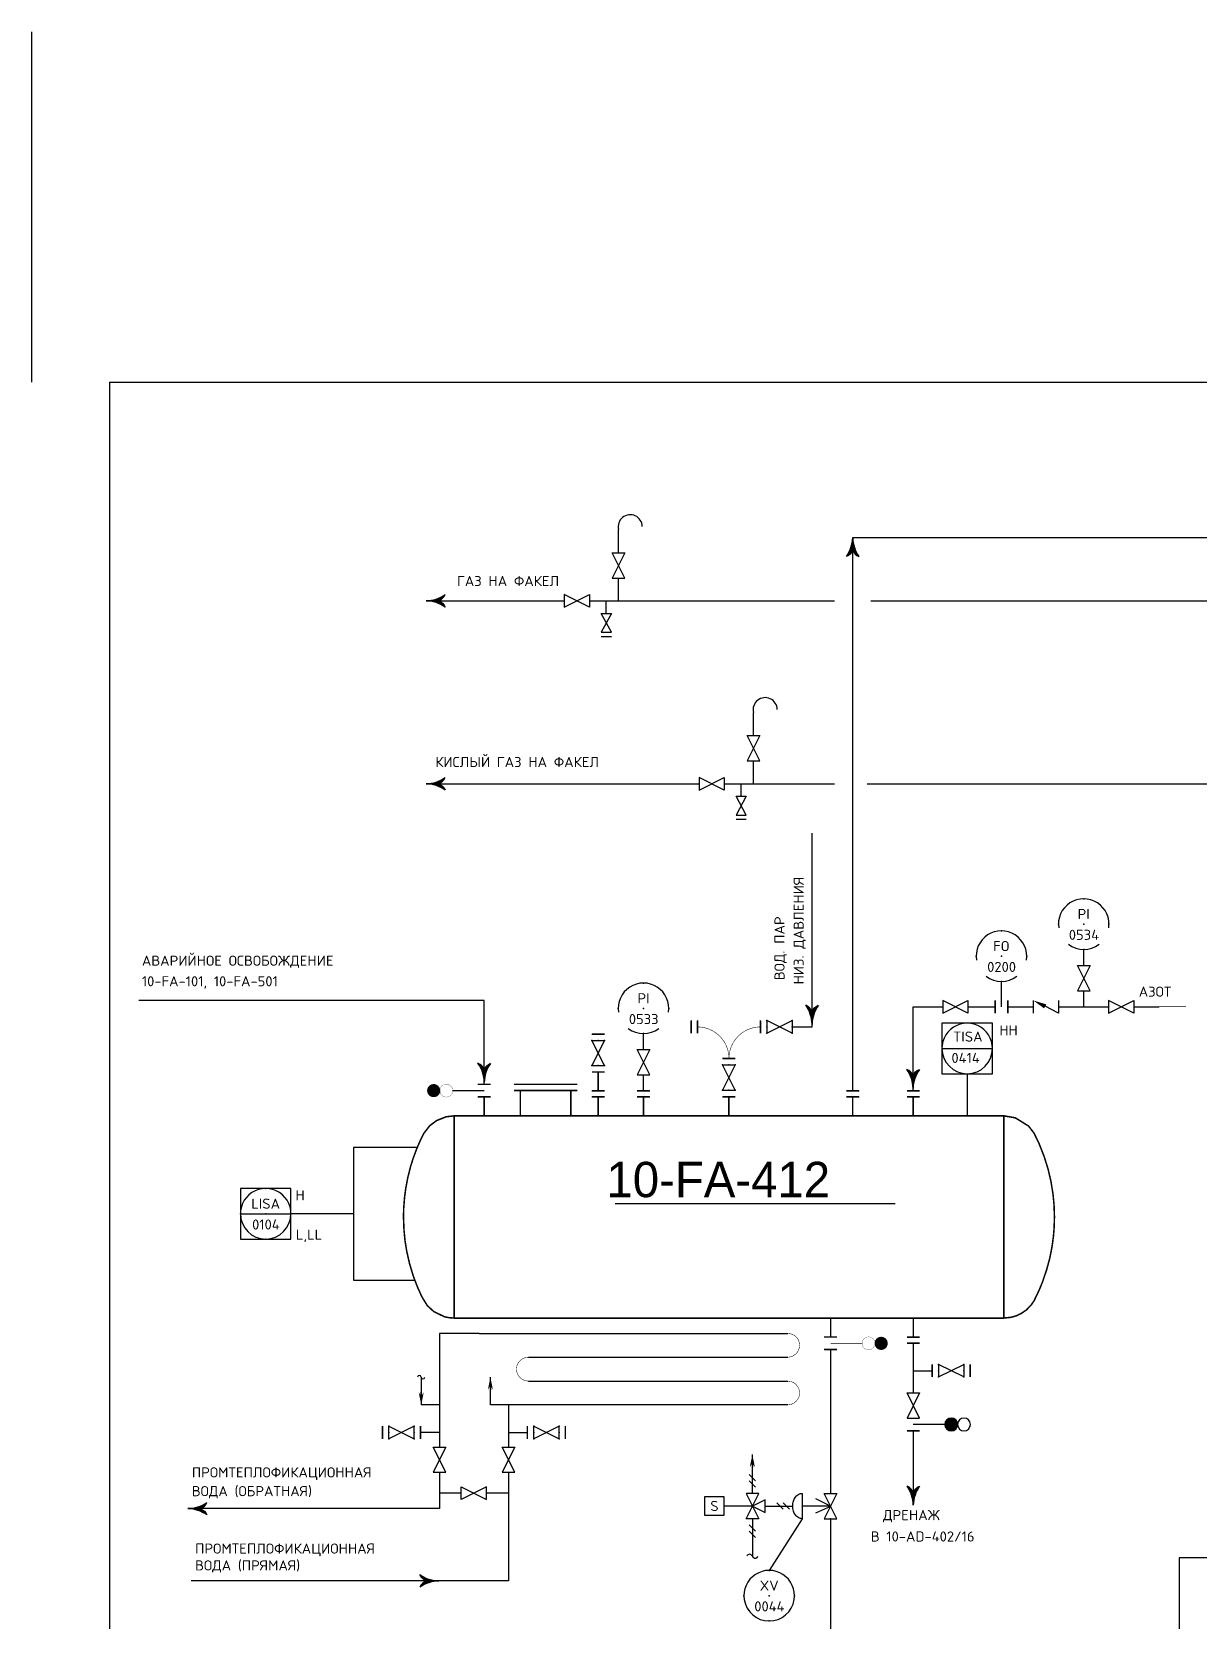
# Model space of a CAD drawing. Extents: x 173.9 to 269, y 119.5 to 158.6.
# Drawn here: x 173.92 to 191.24, y 135.04 to 158.62 of the extents above; entities that cross this region are included whole.
import ezdxf
from ezdxf.enums import TextEntityAlignment as Align

# ---------------------------------------------------------------- set-up
doc = ezdxf.new("R2010")
doc.units = 0
doc.linetypes.add('DASH', pattern=[0.15625, 0.09375, -0.0625])
doc.linetypes.add('DASHED', pattern=[0.1875, 0.125, -0.0625])
doc.layers.get('0').update_dxf_attribs({"linetype": 'CONTINUOUS'})
for name, color, linetype in [('IN-ATTRIBS', 7, 'CONTINUOUS'), ('IN-EQUIPMENT', 7, 'CONTINUOUS'), ('IN-INST-TAP', 7, 'CONTINUOUS'), ('IN-INSTRUMENT', 7, 'CONTINUOUS'), ('IN-MIN-PROC', 2, 'CONTINUOUS'), ('IN-SOFTWARE', 7, 'CONTINUOUS'), ('IN-TEXT', 1, 'CONTINUOUS'), ('СЛОЙ1', 3, 'CONTINUOUS'), ('СЛОЙ2', 5, 'CONTINUOUS'), ('СЛОЙ3', 6, 'CONTINUOUS')]:
    doc.layers.add(name, color=color, linetype=linetype)
doc.styles.add('ATTRIBS', font='SIMPLEX', dxfattribs={"width": 0.9, "height": 0.1})
doc.styles.add('NARROW', font='simplex', dxfattribs={"width": 0.75, "height": 0.1})
doc.styles.add('S1', font='SIMPLEX', dxfattribs={"height": 0.1})

# ---------------------------------------------------------------- blocks, each defined once
blk = doc.blocks.new('VALVTEXT')
at = {"layer": 'IN-ATTRIBS'}
for p in [(0, 0.0625), (0, 0), (0.25, 0.0625), (0.25, 0), (0, -0.0625), (0.25, -0.0625)]:
    blk.add_point(p, dxfattribs=at)
at = {"layer": 'IN-ATTRIBS', "style": 'S1', "flags": 1}
for tag, p in [('IDNUM', (0.125, 0.5625)), ('DWGNO', (0.125, 0.4375)), ('FILENO', (0.125, 0.3125))]:
    blk.add_attdef(tag, text='', height=0.1, dxfattribs=at).set_placement(p, align=Align.CENTER)
at = {"layer": 'IN-ATTRIBS', "style": 'S1'}
for tag, p in [('MODE', (0.125, 0.078125)), ('SIZE', (0.125, -0.1875))]:
    blk.add_attdef(tag, text='', height=0.1, dxfattribs=at).set_placement(p, align=Align.CENTER)
blk = doc.blocks.new('PF35A')
blk.add_lwpolyline([(0, -0.0625), (0.25, 0.0625), (0.25, -0.0625), (0, 0.0625)], close=True)
blk = doc.blocks.new('PE2')
for points in [[(0, 0, 0.150368), (0.188, 0.062, 0.150368)], [(0.125, 0, 0.206864), (0.188, 0.062, 0.206864)], [(0.125, 0, -0.206864), (0.188, -0.062, -0.206864)]]:
    blk.add_lwpolyline(points, format="xyb")
blk.add_arc((-0.008, -0.336), 0.336, 54.4623, 88.6678)
for points in [[(0, 0), (0.125, 0), (0.04, 0.003), (0.141, 0.008)], [(0, 0), (0.125, 0), (0.04, -0.003), (0.141, -0.008)], [(0.04, 0.003), (0.141, 0.008), (0.079, 0.011), (0.156, 0.019)], [(0.079, 0.011), (0.156, 0.019), (0.117, 0.024), (0.169, 0.031)], [(0.117, 0.024), (0.169, 0.031), (0.154, 0.041), (0.179, 0.046)], [(0.154, 0.041), (0.179, 0.046), (0.188, 0.062)], [(0.04, -0.003), (0.141, -0.008), (0.079, -0.011), (0.156, -0.019)], [(0.079, -0.011), (0.156, -0.019), (0.117, -0.024), (0.169, -0.031)], [(0.117, -0.024), (0.169, -0.031), (0.154, -0.041), (0.179, -0.046)], [(0.154, -0.041), (0.179, -0.046), (0.188, -0.062)]]:
    blk.add_solid(points)
blk = doc.blocks.new('BUBTEXT')
at = {"layer": 'IN-ATTRIBS'}
for p in [(0, 0.25), (-0.25, 0), (0, 0), (0.25, 0), (0, -0.25)]:
    blk.add_point(p, dxfattribs=at)
at = {"layer": 'IN-ATTRIBS', "flags": 1}
for tag, style, width, p in [('IDNUM', 'ATTRIBS', 0.8, (0.009, 0.584)), ('DWGNO', 'ATTRIBS', 0.8, (0.003, 0.447)), ('FILENO', 'ATTRIBS', 0.8, (-0.003, 0.311)), ('LOC', 'ATTRIBS', 0.8, (-0.08, -0.422)), ('SIG', 'ATTRIBS', 0.8, (-0.087, -0.563)), ('INSTALL', 'ATTRIBS', 0.8, (-0.087, -0.699)), ('SERV', 'ATTRIBS', 0.8, (-0.083, -0.838)), ('DATE', 'ATTRIBS', 0.8, (-0.088, -0.969)), ('DES', 'NARROW', 0.75, (-0.087, -1.102)), ('CSYS', 'NARROW', 0.75, (-0.087, -1.243))]:
    blk.add_attdef(tag, text='', height=0.1, dxfattribs=dict(at, style=style, width=width)).set_placement(p, align=Align.CENTER)
at = {"layer": 'IN-ATTRIBS', "style": 'ATTRIBS', "flags": 1}
blk.add_attdef('SYSCDI', text='', height=0.1, dxfattribs=at).set_placement((-0.312, 0.312), align=Align.RIGHT)
at = {"layer": 'IN-ATTRIBS', "style": 'S1'}
for tag, p in [('XT', (0.324, 0.257)), ('A1', (0.323, 0.115)), ('A2', (0.323, -0.035)), ('A3', (0.323, -0.185)), ('RES', (0.323, -0.342))]:
    blk.add_attdef(tag, p, '', height=0.1, dxfattribs=at)
at = {"layer": 'IN-ATTRIBS', "style": 'ATTRIBS'}
blk.add_attdef('SYSCDV', text='', height=0.1, dxfattribs=at).set_placement((-0.312, 0.141), align=Align.RIGHT)
at = {"layer": 'IN-ATTRIBS', "style": 'S1'}
for tag, p in [('INSTTYPE', (0, 0.05)), ('TAGNUM', (0.002, -0.156)), ('MD', (0.402, -0.565)), ('SZ', (0.402, -0.696))]:
    blk.add_attdef(tag, text='', height=0.1, dxfattribs=at).set_placement(p, align=Align.CENTER)
blk = doc.blocks.new('-ARROW')
blk.add_line((0.085, 0), (0.125, 0))
for points in [[(0.085, 0), (0, 0), (0.085, 0), (0.124, 0.025)], [(0.085, 0), (0, 0), (0.085, 0), (0.124, -0.025)]]:
    blk.add_solid(points)
blk = doc.blocks.new('PD22')
blk.add_lwpolyline([(-0.09375, 0.09375), (0.09375, 0.09375), (0.09375, -0.09375), (-0.09375, -0.09375), (-0.09375, 0.09375)])
at = {"layer": 'IN-ATTRIBS', "style": 'S1'}
blk.add_attdef('S_TAG', text='', height=0.1, dxfattribs=at).set_placement((0, 0), align=Align.MIDDLE)
blk = doc.blocks.new('PE1')
for centre, start, end in [((-0.009, 0.027), 288.4319, 71.5681), ((0.009, -0.027), 108.4319, 251.5681)]:
    blk.add_arc(centre, 0.0284, start, end)
blk = doc.blocks.new('X1', base_point=(27.875, 16.125))
for p, q in [((28, 16.0625), (27.75, 16.1875)), ((27.75, 16.0625), (28, 16.1875)), ((27.75, 16.1875), (27.75, 16.0625)), ((28, 16.1875), (28, 16.0625))]:
    blk.add_line(p, q)
for p in [(27.75, 16.125), (28, 16.125)]:
    blk.add_point(p)
blk = doc.blocks.new('PH35B')
for start, end in [(351.1529, 188.8471), (232.6037, 307.3963)]:
    blk.add_arc((0, 0), 0.25, start, end)
blk = doc.blocks.new('PF25A')
blk.add_line((0.25, -0.062), (0.25, 0.062))
blk.add_lwpolyline([(0, -0.062), (0, 0.062), (0.132, -0.004)])
blk.add_solid([(0.121, -0.023), (0.25, -0.062), (0.143, 0.016)])

msp = doc.modelspace()

# ---------------------------------------------------------------- hatches: boundary and pattern name
at = {"layer": 'IN-MIN-PROC'}
msp.add_hatch(color=256, dxfattribs=at).paths.add_polyline_path([(187.559, 137.863, 0.373738), (187.654, 137.945, -0.070186), (187.654, 137.972, 0.373738), (187.559, 138.054, 1)])

# ---------------------------------------------------------------- linework, layer by layer
at = {"color": 2}
for p, q in [((173.92, 153.423), (173.92, 158.622)), ((185.77, 136.749), (185.548, 136.855)), ((185.77, 136.741), (185.544, 136.644))]:
    msp.add_line(p, q, dxfattribs=at)
at = {"color": 5}
for p, q in [((182.623, 150.893), (182.623, 151.237)), ((182.623, 150.18), (182.623, 150.518)), ((184.625, 148.179), (184.625, 148.523)), ((184.625, 147.466), (184.625, 147.804)), ((179.697, 138.661), (179.697, 138.25)), ((180.723, 138.25), (180.723, 138.661)), ((179.966, 138.25), (179.697, 138.25)), ((180.992, 138.25), (180.723, 138.25))]:
    msp.add_line(p, q, dxfattribs=at)
for p, q in [((180.632, 144.249), (178.724, 144.249)), ((189.524, 144.157), (189.891, 144.157)), ((185.2, 143.858), (185.497, 143.858)), ((182.994, 143.521), (182.994, 143.758)), ((182.994, 142.908), (182.994, 143.146)), ((187.796, 143.163), (187.796, 142.538)), ((182.9, 142.819), (183.088, 142.819)), ((184.168, 142.819), (184.356, 142.819)), ((186.004, 142.819), (186.191, 142.819)), ((186.903, 142.819), (187.09, 142.819)), ((179.637, 142.067), (178.692, 142.067)), ((178.692, 142.067), (178.692, 140.102)), ((178.692, 141.085), (177.765, 141.085)), ((182.575, 141.238), (186.729, 141.238)), ((178.692, 140.102), (179.601, 140.102)), ((187.278, 138.851), (187.278, 138.664)), ((180.992, 138.25), (180.992, 137.986)), ((179.685, 137.748), (179.685, 137.935)), ((181.273, 137.748), (181.273, 137.935)), ((184.609, 136.936), (184.609, 137.513)), ((184.656, 137.124), (184.563, 137.218)), ((184.656, 137.03), (184.563, 137.124)), ((180.291, 136.938), (179.966, 136.938)), ((180.992, 136.938), (180.666, 136.938)), ((184.973, 136.796), (185.067, 136.702)), ((185.067, 136.796), (185.16, 136.702)), ((184.609, 136.561), (184.609, 136.004)), ((184.797, 136.749), (185.207, 136.749)), ((184.563, 136.468), (184.656, 136.374)), ((184.563, 136.374), (184.656, 136.28))]:
    msp.add_line(p, q)
at = {"linetype": 'Continuous'}
for p, q in [((187.421, 143.538), (188.171, 143.538)), ((177.015, 141.085), (177.765, 141.085))]:
    msp.add_line(p, q, dxfattribs=at)
for points in [[(188.171, 143.48), (188.171, 143.913), (187.421, 143.913), (187.421, 143.48)], [(187.421, 143.538), (187.421, 143.163), (188.171, 143.163), (188.171, 143.538)], [(177.765, 141.027), (177.765, 141.46), (177.015, 141.46), (177.015, 141.027)], [(177.015, 141.085), (177.015, 140.71), (177.765, 140.71), (177.765, 141.085)]]:
    msp.add_lwpolyline(points)
at = {"color": 5}
for centre, radius, start, end in [((182.797, 151.278), 0.179, 1.2084, 193.0973), ((184.799, 148.564), 0.179, 1.2084, 193.0973), ((179.67, 138.661), 0.0261, 0, 180), ((179.723, 138.661), 0.0261, 180, 0)]:
    msp.add_arc(centre, radius, start, end, dxfattribs=at)
for centre, radius, start, end in [((187.796, 143.538), 0.375, 351.1529, 188.8471), ((187.796, 143.538), 0.375, 180, 0), ((177.39, 141.085), 0.375, 351.1529, 188.8471), ((177.39, 141.085), 0.375, 180, 360), ((187.559, 137.959), 0.0956, 90, 270), ((187.559, 137.959), 0.0956, 270, 90), ((184.859, 135.419), 0.375, 351.1529, 188.8471), ((184.859, 135.419), 0.375, 188.8471, 351.1529)]:
    msp.add_arc(centre, radius, start, end)
at = {"layer": 'IN-ATTRIBS'}
for p in [(187.371, 138.851), (187.371, 138.757), (187.371, 138.664), (187.746, 138.851), (187.746, 138.757), (187.746, 138.664)]:
    msp.add_point(p, dxfattribs=at)
at = {"layer": 'IN-EQUIPMENT'}
for p, q in [((184.731, 143.764), (184.731, 143.951)), ((182.228, 143.752), (182.416, 143.752)), ((184.356, 143.389), (184.168, 143.389)), ((182.9, 142.908), (183.088, 142.908)), ((187.84, 138.851), (187.84, 138.664)), ((179.122, 137.748), (179.122, 137.935)), ((181.836, 137.748), (181.836, 137.935))]:
    msp.add_line(p, q, dxfattribs=at)
at = {"layer": 'IN-INST-TAP'}
for p, q in [((188.303, 144.157), (188.303, 144.532)), ((185.348, 136.561), (184.859, 135.794))]:
    msp.add_line(p, q, dxfattribs=at)
at = {"layer": 'IN-INST-TAP', "linetype": 'Continuous'}
msp.add_line((184.609, 136.749), (184.188, 136.749), dxfattribs=at)
at = {"layer": 'IN-MIN-PROC'}
for p, q in [((182.517, 149.712), (182.367, 149.993)), ((182.517, 149.993), (182.367, 149.712)), ((182.367, 149.993), (182.517, 149.993)), ((182.367, 149.712), (182.517, 149.712)), ((184.519, 146.998), (184.369, 147.279)), ((184.519, 147.279), (184.369, 146.998)), ((184.369, 147.279), (184.519, 147.279)), ((184.369, 146.998), (184.519, 146.998)), ((186.097, 142.908), (186.097, 144.221)), ((180.163, 142.913), (180.632, 142.913)), ((187.465, 137.959), (186.996, 137.959)), ((184.703, 136.936), (184.516, 136.936)), ((184.516, 136.936), (184.609, 136.749)), ((184.609, 136.749), (184.703, 136.936)), ((184.797, 136.843), (184.609, 136.749)), ((184.797, 136.655), (184.797, 136.843)), ((185.348, 136.936), (185.348, 136.561)), ((184.516, 136.561), (184.609, 136.749)), ((184.703, 136.561), (184.516, 136.561)), ((184.609, 136.749), (184.797, 136.655)), ((184.609, 136.749), (184.703, 136.561)), ((185.77, 136.749), (185.348, 136.749))]:
    msp.add_line(p, q, dxfattribs=at)
at = {"layer": 'IN-MIN-PROC', "linetype": 'DASH', "const_width": 0.0075}
for points in [[(184.262, 143.389, 0.414214), (183.793, 143.858, 0.414214)], [(184.731, 143.858, 0.414214), (184.262, 143.389, 0.414214)]]:
    msp.add_lwpolyline(points, format="xyb", dxfattribs=at)
at = {"layer": 'IN-MIN-PROC'}
for points, const_width in [([(179.882, 142.864, 1), (179.882, 142.961, 1)], 0.0975), ([(180.069, 142.817, 1), (180.069, 143.008, 1)], 0.00375), ([(186.332, 139.258, 1), (186.332, 139.067, 1)], 0.00375), ([(186.52, 139.211, 1), (186.52, 139.114, 1)], 0.0975)]:
    msp.add_lwpolyline(points, format="xyb", close=True, dxfattribs=dict(at, const_width=const_width))
at = {"layer": 'IN-MIN-PROC', "const_width": 0.0075}
msp.add_lwpolyline([(186.239, 139.163), (185.77, 139.163)], dxfattribs=at)
at = {"layer": 'IN-MIN-PROC'}
for points in [[(187.371, 138.664), (187.746, 138.851), (187.746, 138.664), (187.371, 138.851)], [(187.09, 138.052), (186.903, 138.427), (187.09, 138.427), (186.903, 138.052)], [(180.06, 137.249), (179.872, 137.624), (180.06, 137.624), (179.872, 137.249)], [(181.086, 137.249), (180.898, 137.624), (181.086, 137.624), (180.898, 137.249)], [(180.666, 137.032), (180.291, 136.844), (180.291, 137.032), (180.666, 136.844)]]:
    msp.add_lwpolyline(points, close=True, dxfattribs=at)
msp.add_lwpolyline([(185.348, 136.561, -0.126822), (185.296, 136.575, -0.10607), (185.249, 136.616, -0.085783), (185.219, 136.675, -0.075445), (185.207, 136.749, -0.075445), (185.219, 136.823, -0.085783), (185.249, 136.881, -0.10607), (185.296, 136.923, -0.126822), (185.348, 136.936, -0.126822)], format="xyb", dxfattribs=at)
for start, end in [(90, 270), (270, 90)]:
    msp.add_arc((187.748, 137.959), 0.0956, start, end, dxfattribs=at)
at = {"layer": 'IN-SOFTWARE', "color": 6}
for q in [(175.071, 124.723), (265.667, 153.423)]:
    msp.add_line((175.071, 153.423), q, dxfattribs=at)
at = {"layer": 'СЛОЙ1'}
for p, q in [((186.097, 142.908), (186.097, 151.117)), ((186.097, 151.117), (223.865, 151.117)), ((179.77, 150.18), (181.816, 150.18)), ((182.191, 150.18), (184.825, 150.18)), ((184.825, 150.18), (185.827, 150.18)), ((186.367, 150.18), (203.889, 150.18)), ((179.769, 147.466), (183.818, 147.466)), ((184.193, 147.466), (185.827, 147.466)), ((186.314, 147.466), (188.364, 147.466)), ((188.364, 147.466), (197.997, 147.466)), ((180.632, 144.249), (175.508, 144.249)), ((180.632, 143.006), (180.632, 144.249)), ((185.77, 139.069), (185.77, 136.936)), ((185.77, 136.561), (185.77, 133.688)), ((196.68, 135.979), (190.94, 135.979)), ((190.94, 135.979), (190.94, 134.438))]:
    msp.add_line(p, q, dxfattribs=at)
at = {"layer": 'СЛОЙ2'}
for p, q in [((182.442, 149.993), (182.442, 150.18)), ((182.517, 149.647), (182.367, 149.647)), ((182.517, 149.647), (182.367, 149.647)), ((184.444, 147.279), (184.444, 147.466)), ((184.519, 146.933), (184.369, 146.933)), ((184.519, 146.933), (184.369, 146.933)), ((185.497, 143.858), (185.497, 146.73)), ((189.524, 144.77), (189.524, 145.008)), ((189.524, 144.157), (189.524, 144.395)), ((186.996, 142.908), (186.996, 144.157)), ((186.996, 144.157), (187.432, 144.157)), ((186.996, 142.908), (186.996, 144.157)), ((186.996, 144.157), (187.432, 144.157)), ((187.807, 144.157), (188.209, 144.157)), ((187.807, 144.157), (188.209, 144.157)), ((188.209, 144.251), (188.209, 144.064)), ((188.397, 144.251), (188.397, 144.064)), ((188.397, 144.157), (188.776, 144.157)), ((188.397, 144.157), (188.776, 144.157)), ((189.151, 144.157), (189.524, 144.157)), ((189.151, 144.157), (189.891, 144.157)), ((190.266, 144.157), (190.644, 144.157)), ((179.966, 139.311), (179.966, 137.624)), ((180.556, 139.311), (179.966, 139.311)), ((180.556, 139.311), (185.133, 139.311)), ((186.996, 139.167), (186.996, 138.757)), ((181.287, 138.957), (185.133, 138.957)), ((186.996, 138.757), (186.996, 138.427)), ((186.996, 138.757), (187.278, 138.757)), ((187.278, 138.664), (187.278, 138.851)), ((187.84, 138.664), (187.84, 138.851)), ((181.287, 138.603), (185.133, 138.603)), ((185.133, 138.25), (180.992, 138.25)), ((180.992, 137.986), (180.992, 137.624)), ((179.122, 137.935), (179.122, 137.748)), ((179.685, 137.935), (179.685, 137.748)), ((179.966, 137.842), (179.685, 137.842)), ((180.992, 137.842), (181.273, 137.842)), ((181.273, 137.748), (181.273, 137.935)), ((187.09, 137.865), (186.903, 137.865)), ((186.996, 137.865), (186.996, 136.762)), ((186.996, 137.865), (186.996, 136.762)), ((179.966, 137.249), (179.966, 136.71)), ((180.992, 137.249), (180.992, 136.172)), ((179.966, 136.71), (176.237, 136.71)), ((179.966, 136.71), (179.966, 136.71)), ((180.992, 136.172), (180.992, 135.637)), ((180.992, 135.637), (176.286, 135.637))]:
    msp.add_line(p, q, dxfattribs=at)
for points, const_width in [([(185.2, 143.858), (185.497, 143.858), (185.497, 146.73)], 0.0075), ([(189.524, 144.77), (189.524, 145.008)], 0.0075), ([(189.521, 144.157), (189.524, 144.395)], 0.0075), ([(186.996, 142.908), (186.996, 144.157), (187.432, 144.157)], 0.0075), ([(187.807, 144.157), (188.209, 144.157)], 0.0075), ([(188.209, 144.251), (188.209, 144.064)], 0.0225), ([(188.397, 144.064), (188.397, 144.251)], 0.0225), ([(188.397, 144.157), (188.776, 144.157)], 0.0075), ([(189.151, 144.157), (189.891, 144.157)], 0.0075), ([(190.266, 144.157), (191.042, 144.157)], 0.0075), ([(182.994, 143.521), (182.994, 143.758)], 0.0075), ([(182.994, 142.908), (182.994, 143.146)], 0.0075), ([(179.966, 137.624), (179.966, 139.311)], 0.0075), ([(179.966, 139.311), (185.133, 139.311), (185.197, 139.299), (185.238, 139.276), (185.268, 139.249), (185.288, 139.219), (185.303, 139.183), (185.31, 139.134), (185.305, 139.094), (185.29, 139.054), (185.269, 139.021), (185.245, 138.998), (185.202, 138.971), (185.157, 138.959), (185.107, 138.957), (184.971, 138.957), (181.287, 138.957), (181.241, 138.951), (181.213, 138.941), (181.185, 138.925), (181.163, 138.906), (181.145, 138.886), (181.129, 138.859), (181.117, 138.83), (181.111, 138.797), (181.11, 138.78), (181.113, 138.747), (181.124, 138.711), (181.141, 138.681), (181.161, 138.657), (181.182, 138.638), (181.221, 138.616), (181.255, 138.606), (181.287, 138.603), (181.327, 138.603), (185.133, 138.603), (185.187, 138.595), (185.223, 138.579), (185.248, 138.561), (185.281, 138.523), (185.301, 138.482), (185.31, 138.427), (185.302, 138.374), (185.284, 138.335), (185.262, 138.306), (185.225, 138.276), (185.189, 138.259), (185.158, 138.252), (185.133, 138.25), (180.992, 138.25)], 0.0075), ([(186.996, 139.167), (186.996, 138.427)], 0.0075), ([(186.996, 138.757), (187.278, 138.757)], 0.0075), ([(180.992, 137.624), (180.992, 138.25)], 0.0075), ([(179.966, 137.842), (179.685, 137.842)], 0.0075), ([(180.992, 137.842), (181.273, 137.842)], 0.0075), ([(181.836, 137.748), (181.836, 137.935)], 0.0112), ([(186.903, 137.865), (187.09, 137.865)], 0.0225), ([(176.237, 136.71), (179.966, 136.71), (179.966, 137.249)], 0.0075), ([(176.286, 135.637), (180.992, 135.637), (180.992, 137.249)], 0.0075), ([(180.291, 136.938), (179.966, 136.938)], 0.0075), ([(180.992, 136.938), (180.666, 136.938)], 0.0075)]:
    msp.add_lwpolyline(points, dxfattribs=dict(at, const_width=const_width))
at = {"layer": 'СЛОЙ3'}
for p, q in [((183.699, 143.951), (183.699, 143.764)), ((183.793, 143.951), (183.793, 143.764)), ((182.322, 142.908), (182.322, 143.189)), ((180.538, 143.006), (180.725, 143.006)), ((181.075, 143.006), (182.012, 143.006)), ((181.075, 142.913), (182.012, 142.913)), ((181.168, 142.538), (181.168, 142.913)), ((181.918, 142.538), (181.918, 142.913)), ((182.228, 142.908), (182.416, 142.908)), ((186.004, 142.908), (186.191, 142.908)), ((186.903, 142.908), (187.09, 142.908)), ((180.538, 142.819), (180.725, 142.819)), ((180.632, 142.538), (180.632, 142.819)), ((182.228, 142.819), (182.416, 142.819)), ((182.322, 142.538), (182.322, 142.819)), ((182.994, 142.538), (182.994, 142.819)), ((184.262, 142.538), (184.262, 142.819)), ((186.097, 142.538), (186.097, 142.819)), ((186.996, 142.538), (186.996, 142.819)), ((188.34, 142.538), (180.184, 142.538)), ((180.184, 142.538), (180.184, 139.538)), ((188.34, 142.538), (188.34, 139.538)), ((180.184, 139.538), (188.34, 139.538)), ((185.77, 139.538), (185.77, 139.256)), ((186.996, 139.538), (186.996, 139.256)), ((185.864, 139.256), (185.676, 139.256)), ((186.903, 139.256), (187.09, 139.256)), ((186.903, 139.167), (187.09, 139.167)), ((185.864, 139.069), (185.676, 139.069))]:
    msp.add_line(p, q, dxfattribs=at)
at = {"layer": 'СЛОЙ3', "const_width": 0.0225}
for points in [[(183.699, 143.951), (183.699, 143.764)], [(183.793, 143.764), (183.793, 143.951)], [(184.731, 143.764), (184.731, 143.951)], [(182.228, 143.752), (182.416, 143.752)], [(184.356, 143.389), (184.168, 143.389)], [(182.416, 143.189), (182.228, 143.189)], [(182.322, 142.908), (182.322, 143.189)], [(180.725, 143.006), (180.538, 143.006)], [(182.012, 143.006), (181.075, 143.006)], [(181.075, 142.913), (182.012, 142.913)], [(181.168, 142.538), (181.168, 142.913)], [(181.918, 142.538), (181.918, 142.913)], [(182.416, 142.908), (182.228, 142.908)], [(183.088, 142.908), (182.9, 142.908)], [(186.191, 142.908), (186.004, 142.908)], [(187.09, 142.908), (186.903, 142.908)], [(180.725, 142.819), (180.538, 142.819)], [(180.632, 142.538), (180.632, 142.819)], [(182.228, 142.819), (182.416, 142.819)], [(182.322, 142.538), (182.322, 142.819)], [(182.994, 142.819), (182.9, 142.819), (183.088, 142.819)], [(182.994, 142.538), (182.994, 142.819)], [(184.168, 142.819), (184.356, 142.819)], [(184.262, 142.538), (184.262, 142.819)], [(186.004, 142.819), (186.191, 142.819)], [(186.097, 142.538), (186.097, 142.819)], [(186.903, 142.819), (187.09, 142.819)], [(186.996, 142.538), (186.996, 142.819)], [(180.184, 142.538), (180.066, 142.524), (179.925, 142.468), (179.824, 142.392), (179.735, 142.278), (179.689, 142.185), (179.637, 142.067), (179.576, 141.904), (179.539, 141.786), (179.499, 141.628), (179.47, 141.476), (179.45, 141.333), (179.437, 141.164), (179.434, 141.038), (179.441, 140.848), (179.457, 140.683), (179.482, 140.529), (179.524, 140.345), (179.579, 140.162), (179.639, 140.004), (179.706, 139.855), (179.786, 139.724), (179.882, 139.635), (180.042, 139.557), (180.112, 139.543), (180.184, 139.538)], [(180.184, 139.538), (188.34, 139.538), (188.34, 142.538), (180.184, 142.538), (180.184, 139.538)], [(188.34, 142.538), (188.509, 142.509), (188.707, 142.386), (188.789, 142.278), (188.862, 142.126), (188.934, 141.943), (188.995, 141.75), (189.038, 141.565), (189.068, 141.382), (189.084, 141.219), (189.09, 141.038), (189.085, 140.877), (189.075, 140.751), (189.055, 140.603), (189.022, 140.432), (188.976, 140.261), (188.917, 140.085), (188.867, 139.961), (188.789, 139.797), (188.744, 139.731), (188.674, 139.659), (188.599, 139.607), (188.526, 139.572), (188.448, 139.549), (188.34, 139.538)], [(185.77, 139.256), (185.77, 139.538)], [(186.996, 139.538), (186.996, 139.256)], [(185.864, 139.256), (185.676, 139.256)], [(187.09, 139.256), (186.903, 139.256)], [(187.09, 139.167), (186.903, 139.167)], [(185.864, 139.069), (185.676, 139.069)]]:
    msp.add_lwpolyline(points, dxfattribs=at)

# ---------------------------------------------------------------- block references
at = {"layer": 'IN-EQUIPMENT', "xscale": -1.5, "yscale": 1.5, "zscale": 1.5}
msp.add_blockref('VALVTEXT', (185.2, 143.858), dxfattribs=at)
at = {"layer": 'IN-EQUIPMENT', "yscale": 1.5, "zscale": 1.5}
for p, xscale, rotation in [((182.322, 143.283), 1.5, 90), ((179.591, 137.842), 1.5, 180), ((181.367, 137.842), -1.5, 180)]:
    msp.add_blockref('VALVTEXT', p, dxfattribs=dict(at, xscale=xscale, rotation=rotation))
at = {"layer": 'IN-INSTRUMENT', "xscale": 1.5, "yscale": 1.5, "zscale": 1.5}
for p in [(189.524, 145.383), (188.303, 144.907), (182.994, 144.133)]:
    msp.add_blockref('PH35B', p, dxfattribs=at)
for p, values in [((189.524, 145.383), {'INSTTYPE': 'PI', 'TAGNUM': '0534'}), ((188.303, 144.907), {'INSTTYPE': 'FO', 'TAGNUM': '0200'}), ((182.994, 144.133), {'INSTTYPE': 'PI', 'TAGNUM': '0533'}), ((177.39, 141.085), {'INSTTYPE': 'LISA', 'TAGNUM': '0104'}), ((184.859, 135.419), {'INSTTYPE': 'XV', 'TAGNUM': '0044'})]:
    msp.add_blockref('BUBTEXT', p, dxfattribs=at).add_auto_attribs(values)
at = {"layer": 'IN-INSTRUMENT', "linetype": 'DASHED', "xscale": 1.5, "yscale": 1.5, "zscale": 1.5}
msp.add_blockref('PD22', (184.047, 136.75), dxfattribs=at).add_auto_attribs({'S_TAG': 'S'})
at = {"layer": 'IN-MIN-PROC', "linetype": 'DASHED', "xscale": 1.5, "yscale": 1.5, "zscale": 1.5}
for p, rotation in [((186.097, 151.117), 270), ((185.494, 143.896), 89.99999999999999), ((180.632, 143.036), 89.99999999999999), ((186.993, 142.946), 89.99999999999999), ((186.996, 136.762), 89.99999999999999), ((179.959, 135.637), 180)]:
    msp.add_blockref('PE2', p, dxfattribs=dict(at, rotation=rotation))
at = {"layer": 'IN-MIN-PROC', "yscale": 1.5, "zscale": 1.5}
for name, p, xscale, rotation in [('PF35A', (182.623, 150.518), 1.5, 90), ('PF35A', (184.625, 147.804), 1.5, 90), ('PF35A', (189.524, 144.395), 1.5, 90), ('PF25A', (189.151, 144.157), 1.5, 180), ('PF35A', (182.322, 143.283), 1.5, 90), ('PF35A', (182.994, 143.146), 1.5, 90), ('VALVTEXT', (184.262, 142.92), 1.5, 90), ('PF35A', (184.262, 142.92), 1.5, 90), ('PF35A', (179.591, 137.842), 1.5, 180), ('PF35A', (181.367, 137.842), -1.5, 180), ('X1', (185.77, 136.749), -1.5, 90)]:
    msp.add_blockref(name, p, dxfattribs=dict(at, xscale=xscale, rotation=rotation))
at = {"layer": 'IN-MIN-PROC', "linetype": 'DASHED', "xscale": 1.5, "yscale": 1.5, "zscale": 1.5}
for p in [(179.77, 150.18), (179.769, 147.466), (176.237, 136.71)]:
    msp.add_blockref('PE2', p, dxfattribs=at)
at = {"layer": 'IN-MIN-PROC', "yscale": 1.5, "zscale": 1.5}
for p, xscale in [((181.816, 150.18), 1.5), ((183.818, 147.466), 1.5), ((187.432, 144.157), 1.5), ((189.891, 144.157), 1.5), ((185.2, 143.858), -1.5)]:
    msp.add_blockref('PF35A', p, dxfattribs=dict(at, xscale=xscale))
at = {"layer": 'IN-MIN-PROC', "linetype": 'Continuous', "xscale": 1.5, "yscale": 1.5, "zscale": 1.5}
for name, p, rotation in [('-ARROW', (179.697, 138.25), 90), ('-ARROW', (180.723, 138.661), 270), ('-ARROW', (184.609, 137.513), 270), ('PE1', (184.609, 136.004), 270)]:
    msp.add_blockref(name, p, dxfattribs=dict(at, rotation=rotation))

# ---------------------------------------------------------------- texts
at = {"layer": 'IN-TEXT', "linetype": 'Continuous', "style": 'S1'}
for s, p in [('ГАЗ НА ФАКЕЛ', (180.227, 150.398)), ('КИСЛЫЙ ГАЗ НА ФАКЕЛ', (179.906, 147.713)), ('АВАРИЙНОЕ ОСВОБОЖДЕНИЕ', (175.553, 144.765)), ('10-FA-101, 10-FA-501', (175.553, 144.46)), ('АЗОТ', (190.34, 144.306)), ('ПРОМТЕПЛОФИКАЦИОННАЯ', (176.294, 137.173)), ('ВОДА (ОБРАТНАЯ)', (176.294, 136.895)), ('ДРЕНАЖ ', (186.547, 136.539)), ('В 10-AD-402/16', (186.366, 136.222)), ('ПРОМТЕПЛОФИКАЦИОННАЯ', (176.343, 136.043)), ('ВОДА (ПРЯМАЯ)', (176.343, 135.793))]:
    msp.add_text(s, height=0.15, dxfattribs=at).set_placement(p)
for s, p in [('НИЗ. ДАВЛЕНИЯ', (185.371, 144.487)), ('ВОД. ПАР', (185.087, 144.551))]:
    msp.add_text(s, height=0.15, rotation=90, dxfattribs=at).set_placement(p)
at = {"layer": 'IN-TEXT', "color": 7, "style": 'S1'}
for s, p in [('HH', (188.409, 143.73)), ('TISA', (187.805, 143.639)), ('0414', (187.772, 143.323)), ('H', (177.9, 141.284)), ('L,LL', (178.033, 140.7))]:
    msp.add_text(s, height=0.15, dxfattribs=at).set_placement(p, align=Align.CENTER)
at = {"layer": 'IN-TEXT', "color": 4, "linetype": 'Continuous'}
msp.add_text('10-FA-412', height=0.525, dxfattribs=at).set_placement((182.445, 141.331))

doc.saveas('drawing.dxf')
